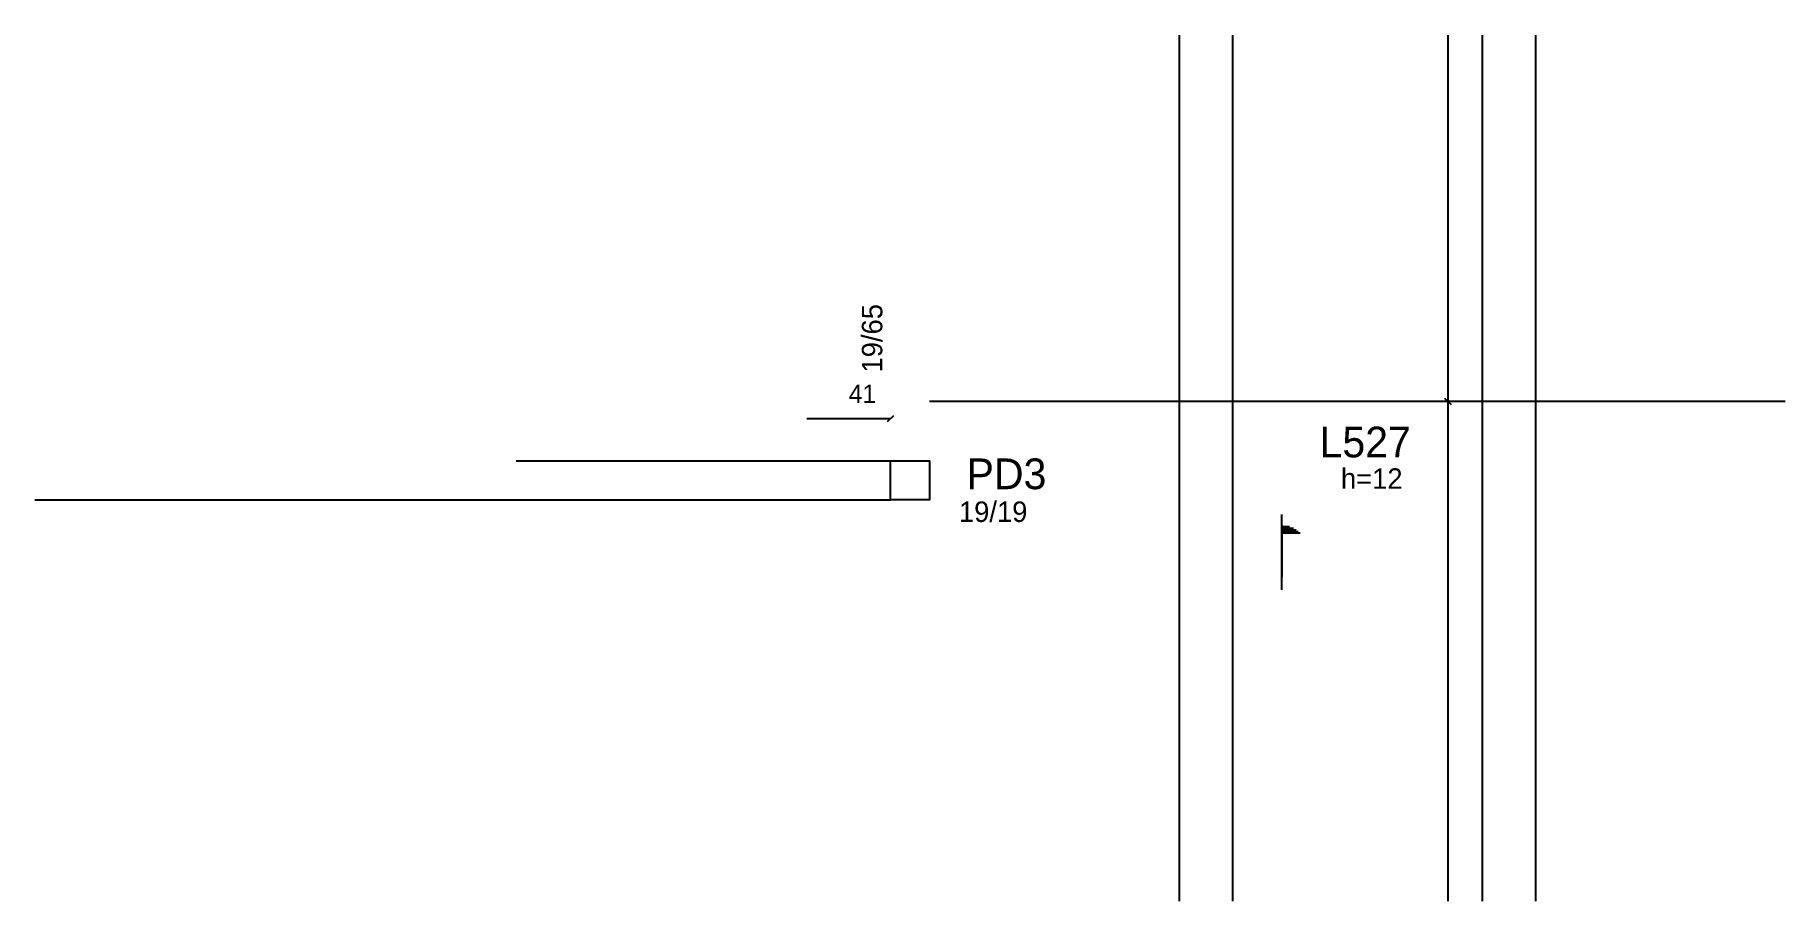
# Model space of a CAD drawing. Header units: metres. Extents: x 5363 to 6218, y 2574 to 2997.
import ezdxf

# ---------------------------------------------------------------- set-up
doc = ezdxf.new("R2010")
doc.units = ezdxf.units.M
for name, color, linetype in [('3', 7, 'Continuous'), ('4', 7, 'Continuous'), ('7', 7, 'Continuous'), ('COTA', 7, 'Continuous'), ('Painéis', 7, 'Continuous')]:
    doc.layers.add(name, color=color, linetype=linetype)

msp = doc.modelspace()

# ---------------------------------------------------------------- linework, layer by layer
at = {"layer": '3', "color": 3, "lineweight": 25}
for p, q in [((5597.72, 2788.94), (5780.72, 2788.94)), ((5362.72, 2769.94), (5780.72, 2769.94)), ((5971.75, 2725.87), (5971.75, 2762.73)), ((5971.75, 2757.48), (5971.75, 2732.48)), ((5971.75, 2756.87), (5975.6, 2756.87)), ((5971.75, 2756.08), (5977.5, 2756.08)), ((5971.75, 2755.29), (5978.82, 2755.29)), ((5971.75, 2754.49), (5979.86, 2754.49)), ((5971.75, 2753.7), (5980.7, 2753.7))]:
    msp.add_line(p, q, dxfattribs=at)
at = {"layer": '7', "color": 7, "lineweight": 25}
msp.add_lwpolyline([(5780.72, 2788.94), (5799.72, 2788.94), (5799.72, 2769.94), (5780.72, 2769.94), (5780.72, 2788.94)], dxfattribs=at)
at = {"layer": 'COTA', "color": 4, "lineweight": 25}
for p, q in [((6052.98, 2996.94), (6052.98, 2817.94)), ((6052.98, 2817.94), (6052.98, 2573.94)), ((5739.72, 2809.6), (5780.72, 2809.6))]:
    msp.add_line(p, q, dxfattribs=at)
at = {"layer": 'COTA', "color": 0, "lineweight": 25}
for p, q in [((6051.48, 2819.44), (6054.48, 2816.44)), ((6054.48, 2816.44), (6051.48, 2819.44)), ((5779.22, 2808.1), (5782.22, 2811.1))]:
    msp.add_line(p, q, dxfattribs=at)
at = {"layer": 'Painéis', "color": 200, "lineweight": 25}
for p, q in [((5921.73, 2996.94), (5921.73, 2573.94)), ((5947.73, 2996.94), (5947.73, 2573.94)), ((6069.73, 2996.94), (6069.73, 2573.94)), ((6095.73, 2996.94), (6095.73, 2573.94)), ((6217.63, 2817.94), (5799.63, 2817.94))]:
    msp.add_line(p, q, dxfattribs=at)

# ---------------------------------------------------------------- texts
at = {"layer": '3', "color": 3, "lineweight": 25}
msp.add_text('19/65', height=10, rotation=90, dxfattribs=at).set_placement((5776.65, 2832.08))
for s, p in [('h=12', (6000.69, 2775.29)), ('19/19', (5814.07, 2759.08))]:
    msp.add_text(s, height=10, dxfattribs=at).set_placement(p)
at = {"layer": '4', "color": 4, "lineweight": 25}
for s, p in [('L527', (5990.24, 2790.64)), ('PD3', (5817.8, 2775.1))]:
    msp.add_text(s, height=15, dxfattribs=at).set_placement(p)
at = {"layer": 'COTA', "color": 240, "lineweight": 25}
msp.add_text('41', height=9, dxfattribs=at).set_placement((5760.22, 2817.17))

doc.saveas('drawing.dxf')
